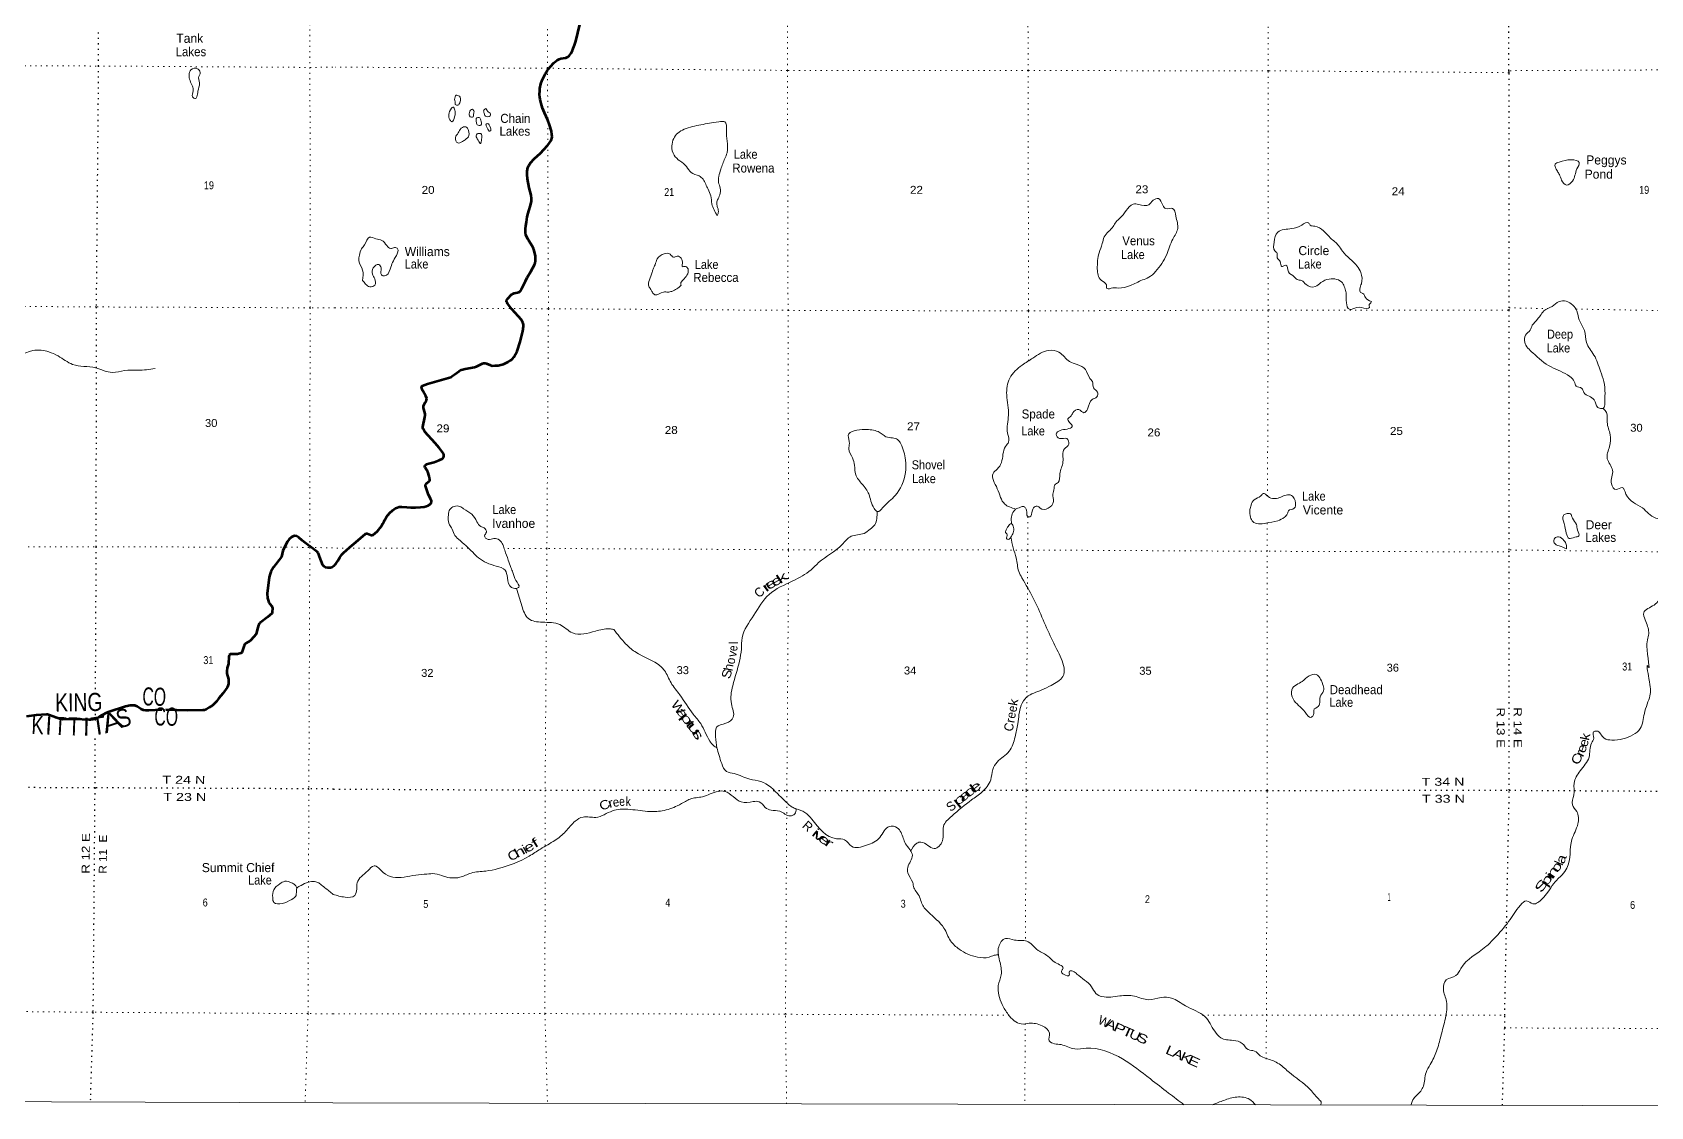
# Model space of a CAD drawing. Header units: feet. Extents: x -248627 to 3, y 0 to 184934.
# Drawn here: x -68794 to -33037, y 0 to 23740 of the extents above; entities that cross this region are included whole.
import ezdxf
from ezdxf.enums import TextEntityAlignment as Align

# ---------------------------------------------------------------- set-up
doc = ezdxf.new("R2010")
doc.units = ezdxf.units.FT
doc.header["$LTSCALE"] = 80
for name, pattern in [('DOT_DASHED', [7.7, 5, -1.2, 0.3, -1.2]), ('DOTTED', [1.5, 0.3, -1.2]), ('LONG_DASH_SHORT_DASH', [9.9, 6, -1.2, 1.5, -1.2])]:
    doc.linetypes.add(name, pattern=pattern)
for name, color, linetype, lineweight in [('11', 7, 'LONG_DASH_SHORT_DASH', 60), ('39', 7, 'Continuous', 13), ('4', 7, 'Continuous', 13), ('41', 7, 'Continuous', 13), ('44', 7, 'DOT_DASHED', 13), ('6', 7, 'DOTTED', 25), ('7', 7, 'DOTTED', 13)]:
    doc.layers.add(name, color=color, linetype=linetype, lineweight=lineweight)
doc.layers.add('12', color=7, linetype='Continuous')

msp = doc.modelspace()

# ---------------------------------------------------------------- linework, layer by layer
at = {"layer": '11'}
for points in [[(-56784.21, 23546.6), (-56695.93, 23912.87)], [(-58201.15, 17619.74), (-58292.48, 17745.44), (-58314.21, 17786.21), (-58314.89, 17812.03), (-58306.06, 17834.45), (-58291.12, 17857.56), (-58207.6, 17943.85), (-58194.26, 17953.03), (-58181.35, 17960.84), (-58164.38, 17968.32), (-58149.53, 17973.76), (-58074.31, 17992.11), (-58046.82, 18000.26), (-58030.09, 18008.76), (-58014.56, 18019.63), (-58006.83, 18027.96), (-58000.98, 18035.94), (-57989.35, 18056.84), (-57986.72, 18061.42), (-57978.23, 18077.73), (-57896.97, 18245.57), (-57858.26, 18323.71), (-57781.87, 18457.58), (-57694.59, 18619.31), (-57683.73, 18649.21), (-57674.22, 18690.66), (-57679.64, 18794.63), (-57702.73, 18917.63), (-57722.42, 18967.23), (-57744.15, 19008.68), (-57831.76, 19146.62), (-57849.41, 19173.81), (-57886.76, 19256.71), (-57899.64, 19317.09), (-57896.6, 19400.77), (-57889.81, 19465.33), (-57879.29, 19543.48), (-57858.91, 19661.04), (-57839.22, 19748.01), (-57826.32, 19795.58), (-57789.65, 19913.82), (-57765.53, 20010.99), (-57762.82, 20042.25), (-57762.82, 20069.43), (-57774.7, 20142.82), (-57819.18, 20303.87), (-57851.1, 20505.01), (-57861.96, 20599.47), (-57859.92, 20672.18), (-57844.3, 20755.08), (-57822.24, 20801.29), (-57787.6, 20856.33), (-57709.16, 20942.63), (-57566.21, 21070.39), (-57490.15, 21149.89), (-57410.36, 21240.27), (-57381.84, 21276.96), (-57338.03, 21340.15), (-57324.45, 21372.09), (-57316.98, 21395.2), (-57311.55, 21433.93), (-57314.27, 21484.21), (-57325.81, 21556.93), (-57369.27, 21698.27), (-57406.27, 21800.2), (-57477.24, 21958.53), (-57523.42, 22067.94), (-57554.66, 22165.79), (-57573.33, 22256.16), (-57582.17, 22311.21), (-57586.24, 22365.57), (-57584.2, 22445.08), (-57577.76, 22502.84), (-57556.71, 22604.77), (-57527.85, 22685.63), (-57502.04, 22744.07), (-57454.84, 22831.73), (-57418.85, 22890.17), (-57380.48, 22943.17), (-57345.84, 22986.66), (-57270.11, 23063.45), (-57195.41, 23127.33), (-57156.7, 23147.72), (-57116.29, 23160.63), (-57006.27, 23181.02), (-56959.42, 23198.01), (-56929.53, 23222.47), (-56889.13, 23278.87), (-56859.25, 23338.67), (-56840.91, 23382.84), (-56812.06, 23459.62), (-56784.21, 23546.6)], [(-60112.69, 15562.89), (-60087.57, 15611.14), (-60079.42, 15648.51), (-60097.08, 15703.56), (-60169.06, 15815.67), (-60184, 15847.61), (-60190.45, 15874.1), (-60194.18, 15904.68), (-60190.45, 15919.63), (-60183.32, 15932.54), (-60062.45, 15973.31), (-59601.03, 16105.13), (-59549.42, 16122.8), (-59507.32, 16148.62), (-59467.25, 16181.23), (-59366.75, 16256.65), (-59314.8, 16280.35), (-59227.21, 16303.54), (-59027.57, 16343.63), (-58978.33, 16359.26), (-58849.99, 16423.81), (-58825.55, 16429.93), (-58808.57, 16432.64), (-58785.82, 16429.93), (-58762.73, 16423.82), (-58669.7, 16384.41), (-58634.39, 16373.54), (-58578.71, 16374.9), (-58498.58, 16381.01), (-58439.84, 16393.92), (-58380.42, 16410.81), (-58277.54, 16457.11), (-58229.33, 16489.05), (-58186.55, 16526.42), (-58157.01, 16562.43), (-58116.26, 16626.98), (-58085.03, 16694.25), (-58015.76, 16898.11), (-57954.65, 17134.58), (-57941.07, 17247.37), (-57943.79, 17281.35), (-57953.29, 17326.19), (-57987.24, 17385.99), (-58201.15, 17619.74)], [(-62125.16, 11953.25), (-62102.63, 11979.25), (-62089.05, 11998.95), (-62045.26, 12060.78), (-62000.09, 12134.17), (-61956.98, 12199.4), (-61910.12, 12248.32), (-61861.58, 12292.5), (-61780.43, 12361.12), (-61691.47, 12433.83), (-61544.79, 12560.21), (-61431.4, 12661.45), (-61417.14, 12666.21), (-61399.48, 12665.53), (-61320.03, 12633.59), (-61302.38, 12630.2), (-61290.15, 12628.84), (-61267.06, 12638.35), (-61178.79, 12711.74), (-61139.75, 12753.86), (-61117.34, 12780.36), (-61078.63, 12831.32), (-61046.37, 12886.37), (-61020.57, 12935.97), (-61003.59, 12968.59), (-60966.92, 13031.1), (-60900.72, 13113.32), (-60831.45, 13181.95), (-60802.93, 13203.01), (-60767.62, 13226.12), (-60729.59, 13242.42), (-60687.49, 13253.3), (-60633.17, 13254.66), (-60520.8, 13247.15), (-60430.81, 13240.39), (-60326.24, 13240.39), (-60214.87, 13245.14), (-60136.78, 13254.66), (-60083.14, 13269.61), (-60047.49, 13283.88), (-60009.46, 13304.26), (-59990.45, 13322.61), (-59979.58, 13340.27), (-59975.51, 13357.26), (-59977.89, 13385.8), (-59992.83, 13427.93), (-60040.36, 13523.06), (-60072.28, 13606.63), (-60107.58, 13718.07), (-60110.98, 13735.06), (-60109.62, 13744.57), (-60088.57, 13769.71), (-60030.17, 13811.16), (-60011.16, 13831.55), (-60009.8, 13849.21), (-60015.91, 13886.59), (-60027.12, 13934.16), (-60054.28, 14029.97), (-60113.7, 14122.38), (-60121.84, 14140.73), (-60119.81, 14165.19), (-60102.83, 14181.5), (-60084.5, 14194.41), (-60035.6, 14214.79), (-59913.37, 14242.65), (-59801.67, 14286.13), (-59727.66, 14323.45), (-59712.71, 14342.53), (-59704.56, 14364.28), (-59702.19, 14383.29), (-59701.51, 14404.36), (-59709.66, 14436.29), (-59807.79, 14559.96), (-59892.67, 14661.88), (-60119.48, 14913.97), (-60161.58, 14975.13), (-60164.97, 15000.27), (-60166.33, 15019.29), (-60118.8, 15236.67), (-60114.05, 15278.17), (-60114.73, 15307.39), (-60140.53, 15410.62), (-60148, 15444.66), (-60150.37, 15479.31), (-60143.93, 15501.06), (-60131.02, 15534.36), (-60112.69, 15562.89)], [(-62670.03, 12388.39), (-62831.76, 12513.18), (-62904.07, 12576.04), (-62947.78, 12606.41), (-62993.99, 12613.98), (-63025.49, 12605.2), (-63065.55, 12582.11), (-63116.55, 12539.59), (-63154.95, 12488.92), (-63236.75, 12336.71), (-63256.39, 12280.47), (-63286.27, 12147.75), (-63466.65, 11920.1), (-63525.71, 11819.16), (-63542.71, 11776.64), (-63564.15, 11703.53), (-63602.89, 11341.05), (-63594.92, 11234.8), (-63585.21, 11189.85), (-63568.99, 11143.03), (-63554.25, 11117.57), (-63497.43, 11053.43), (-63491.72, 11037.99), (-63490.5, 11014.91), (-63491.72, 10926.83), (-63493.54, 10912.25), (-63501.38, 10896.2), (-63595.18, 10816.69), (-63750.63, 10701.16), (-63765.81, 10689.62), (-63780.63, 10669.76), (-63793.73, 10640.42), (-63824.65, 10535.21), (-63845.97, 10442.71), (-63964.02, 10309.66), (-63980.97, 10295.16), (-64072.67, 10243.43), (-64098.91, 10222), (-64108.5, 10208.22), (-64117.59, 10191.19), (-64167.8, 10035.33), (-64175.57, 10028.71), (-64188.01, 10022.32), (-64262.07, 10001.67), (-64293.37, 9998.56), (-64422.65, 9995.91), (-64433.57, 9990.44), (-64442.98, 9981.02), (-64448.14, 9969.18), (-64453.39, 9950.12), (-64461.44, 9786.89), (-64489.72, 9693.69), (-64497.72, 9626.02), (-64493.36, 9572.21), (-64459.58, 9444.08), (-64458.15, 9383.9), (-64461.79, 9341.38), (-64473.32, 9299.46), (-64492.1, 9260.99), (-64584.53, 9129.04), (-64674.57, 9027.31), (-64724.65, 8950.79), (-64760.72, 8913.44), (-64812.07, 8865.75), (-64886.13, 8817.15), (-64950.48, 8779.49), (-64990.54, 8764.91), (-65024.94, 8761.42), (-65366.04, 8757.56), (-65930.93, 8772.57), (-66219.74, 8753.94), (-66283.59, 8755.18), (-66341.87, 8764.9), (-66390.94, 8782.26), (-66480.28, 8841.44), (-66529.2, 8862.6), (-66579.84, 8866.95), (-66629.62, 8865.73), (-66735.26, 8844.98), (-67120.73, 8715.69), (-67168.97, 8695.05), (-67317.42, 8611.21), (-67366.06, 8586.57), (-67457.05, 8557.76), (-67506.83, 8548.04), (-67548.18, 8546.47), (-67846.69, 8560.22), (-68119.36, 8555.93), (-68171.58, 8562.2), (-68418.64, 8653.72), (-68456.28, 8662.22), (-68485.17, 8662.85), (-68711.39, 8647.48), (-68923.23, 8623.86)], [(-62125.16, 11953.25), (-62156.76, 11926.68), (-62177.4, 11913.32), (-62209.53, 11906.65), (-62267.25, 11907.24), (-62314.6, 11914.53), (-62348.6, 11933.97), (-62376.29, 11967.18), (-62446.64, 12155.57), (-62463.94, 12202.46), (-62478.51, 12236.48), (-62501.83, 12263.12), (-62653.83, 12375.89), (-62670.03, 12388.39)]]:
    msp.add_lwpolyline(points, dxfattribs=at)
at = {"layer": '39'}
for points in [[(-65255.45, 22552.86), (-65331.6, 22801.06), (-65291, 22913.92), (-65133.59, 22929.75), (-65089.42, 22822.78), (-65117.79, 22766.36), (-65101.96, 22623.14), (-65136.65, 22439.69), (-65144.87, 22373.15), (-65191.48, 22278.46), (-65251.93, 22312.86), (-65239.54, 22447.96), (-65255.45, 22552.86)], [(-59464.22, 22254.91), (-59429.15, 22349.28), (-59358.43, 22329.46), (-59343.74, 22204.46), (-59391.83, 22131.59), (-59448.41, 22149.46), (-59454.73, 22207.93), (-59464.22, 22254.91)], [(-59453.42, 21919.44), (-59457.91, 22018.28), (-59500.61, 22090.68), (-59532.77, 22064.3), (-59592.66, 21922.77), (-59567.91, 21803.87), (-59523.34, 21765.77), (-59465.31, 21870.97), (-59453.42, 21919.44)], [(-59045.9, 21935.64), (-59038.14, 22004.27), (-59072.61, 22040.41), (-59136.86, 21971.49), (-59118.27, 21876.77), (-59065.76, 21866.95), (-59045.9, 21935.64)], [(-58984.62, 21772.54), (-58974.9, 21853.29), (-58922.45, 21857.59), (-58883.85, 21799.28), (-58883.35, 21690.34), (-58964.11, 21700.02), (-58984.62, 21772.54)], [(-58808.17, 21953.9), (-58818.28, 22021.53), (-58776.05, 22054.02), (-58737.46, 21999.75), (-58670.6, 21939.56), (-58678.49, 21899.18), (-58783.38, 21890.57), (-58808.17, 21953.9)], [(-59214.87, 21377.97), (-59158.63, 21434.75), (-59155.21, 21569.93), (-59214.1, 21652.35), (-59316.86, 21619.55), (-59385, 21516.31), (-59445.07, 21415.13), (-59396.1, 21296.36), (-59291.32, 21329.17), (-59214.87, 21377.97)], [(-58882.52, 21506.76), (-58965.19, 21494.24), (-58987.19, 21451.76), (-58946.41, 21359.17), (-58891.58, 21280.77), (-58871.69, 21345.42), (-58865.92, 21407.99), (-58862.14, 21462.48), (-58882.52, 21506.76)], [(-58697.1, 21556.12), (-58758.11, 21658.7), (-58766.43, 21713.13), (-58742.27, 21725.35), (-58671.19, 21626.86), (-58670.9, 21562.31), (-58697.1, 21556.12)], [(-53662.24, 19689.39), (-53778.44, 19951.06), (-53805.47, 20126.44), (-53862.65, 20275.44), (-53915.61, 20384.11), (-53972.61, 20494.78), (-54063.74, 20566.94), (-54235.6, 20642.73), (-54341.12, 20773.32), (-54614.68, 21026.13), (-54664.03, 21229.63), (-54622.42, 21395.27), (-54532.15, 21512.74), (-54391.29, 21598.19), (-54022.49, 21698.92), (-53627.31, 21765.49), (-53490.07, 21760.13), (-53459, 21584.77), (-53443.76, 21338.73), (-53444.58, 21076.46), (-53492.45, 20953.15), (-53582.16, 20714.64), (-53625.82, 20555.05), (-53631.29, 20425.9), (-53596.41, 20298.98), (-53605.82, 20149.65), (-53653.73, 20036.43), (-53671.5, 19951.61), (-53652.98, 19873.02), (-53638.3, 19750.04), (-53662.39, 19689.73)], [(-35096.82, 20671.45), (-35123.27, 20719.74), (-35147.96, 20824.52), (-35057.38, 20873.4), (-34791.27, 20925.18), (-34613.41, 20861.53), (-34665.24, 20722.07), (-34762.89, 20453.25), (-34893.65, 20365.84), (-35003.1, 20474.22), (-35054.12, 20599.04), (-35096.82, 20671.45)], [(-45061.1, 18088.94), (-45063.45, 18163.57), (-45180.95, 18265.86), (-45262.79, 18511.57), (-45255.57, 18699.22), (-45224.05, 18866.83), (-45152.34, 19070.95), (-45110.64, 19220.45), (-44911.92, 19449.43), (-44849.83, 19550.62), (-44769.48, 19629.7), (-44624.98, 19801.92), (-44474.3, 19943.9), (-44345.13, 19938.51), (-44123.13, 19929.55), (-44028.75, 20028.88), (-43911.88, 20065.79), (-43816.39, 19921.02), (-43747.43, 19844.71), (-43600.15, 19849.5), (-43528.75, 19678.38), (-43487.15, 19404.22), (-43595.06, 19173.69), (-43730.71, 18832.06), (-43975.16, 18453.56), (-44125.92, 18327.71), (-44264.88, 18268.5), (-44532.68, 18144.08), (-44798.79, 18090.27), (-44958.17, 18085.42), (-45026.71, 18070.95), (-45061.1, 18088.94)], [(-39208.1, 17791.88), (-39339.66, 17879.97), (-39394.54, 17968.46), (-39449.14, 17994.41), (-39463.6, 18066.96), (-39427.82, 18186.17), (-39441.06, 18436.26), (-39520.38, 18573.04), (-39846.77, 18906.28), (-39934.1, 19030.91), (-40108.37, 19193.43), (-40458.65, 19455.93), (-40559.66, 19481.65), (-40596.2, 19529.88), (-40745.29, 19480.7), (-40966.9, 19402.92), (-41277.27, 19322.66), (-41356.98, 19102.35), (-41339.98, 18912.8), (-41289.27, 18856.57), (-41288.82, 18757.72), (-41221.86, 18675.35), (-41187.06, 18566.59), (-41100.43, 18595.27), (-41039.22, 18448.31), (-40911.61, 18340.02), (-40848.77, 18277.8), (-40749.8, 18256.11), (-40650.52, 18165.83), (-40450.55, 18120.45), (-40321.82, 18209.87), (-40140.58, 18289.47), (-39845.58, 18202.2), (-39796.65, 18093.51), (-39765.89, 17984.73), (-39760.85, 17764.86), (-39691.59, 17619.96), (-39534.39, 17661.1), (-39308.3, 17640.06), (-39247.85, 17658.53), (-39258.23, 17723.03), (-39216.04, 17763.59), (-39208.1, 17791.88)], [(-61498.82, 18259.28), (-61497.95, 18485.5), (-61577.58, 18690.87), (-61566.07, 18820.05), (-61520.28, 18957.46), (-61454.09, 19044.55), (-61343.88, 19212.55), (-61206.5, 19176.94), (-61075.19, 19143.31), (-60961.67, 19026.88), (-60876.63, 18962.75), (-60794, 18985.36), (-60723.25, 18957.48), (-60750.82, 18808.05), (-60834.87, 18656.32), (-60886.66, 18508.78), (-61013.09, 18356.84), (-61079.79, 18380.71), (-61086.55, 18536.01), (-61141.37, 18610.38), (-61260.08, 18535.13), (-61277.62, 18399.87), (-61228.7, 18291.18), (-61224.05, 18156.04), (-61338.89, 18119.14), (-61431.99, 18179.19), (-61496.92, 18259.56)], [(-54456.29, 18150.1), (-54665.53, 18015.89), (-54750.21, 18001.34), (-54849.08, 18000.84), (-55036.48, 17943.4), (-55095.24, 17997.57), (-55129.83, 18059.93), (-55174.52, 18126.28), (-55161.05, 18269.58), (-55099.26, 18437.34), (-55079.41, 18508.05), (-55033.44, 18605.12), (-54987.61, 18732.45), (-54830.75, 18848.24), (-54703.58, 18838.8), (-54626.61, 18772.62), (-54545.99, 18793.2), (-54456.99, 18747.25), (-54432.25, 18630.37), (-54433.96, 18563.79), (-54361.33, 18566.17), (-54306.6, 18511.98), (-54330.19, 18374.68), (-54416.49, 18271.35), (-54468.56, 18186.35), (-54456.29, 18150.1)], [(-35535.28, 17405.05), (-35479.76, 17473.93), (-35393.49, 17583.31), (-35216.39, 17685.08), (-35059.48, 17790.78), (-34904.15, 17799.64), (-34758.47, 17713.63), (-34667.08, 17582.96), (-34615.73, 17385.52), (-34499.63, 17148.06), (-34456.07, 16886.01), (-34289.34, 16608.46), (-34146.48, 16254.12), (-34070.78, 16026.54), (-34045.36, 15760.37), (-34052.42, 15538.42), (-34078.19, 15437.42), (-34124.56, 15429.11), (-34207.39, 15450.88), (-34284.83, 15617.93), (-34511.57, 15782.21), (-34560.41, 15872.74), (-34679.7, 15924.59), (-34724.53, 16021.2), (-34823.93, 16137.7), (-35238.53, 16345.4), (-35639.47, 16656.06), (-35820.15, 16895.22), (-35802.68, 17046.61), (-35698.28, 17162.13), (-35652.35, 17267.27), (-35537.94, 17401), (-35534.9, 17405.66)], [(-79850.78, 8235.7), (-79843.81, 8248.34), (-79865.91, 8292.75), (-80013.07, 8355.55), (-79951.96, 8625.68), (-79899.07, 8825.23), (-79803.98, 8946.05), (-79349.18, 9330.36), (-79114.48, 9628.38), (-79140.3, 9820.02), (-79218.55, 10027.89), (-79024.24, 10311.87), (-78592.04, 10506.66), (-78319.3, 10667.46), (-78189.3, 11072.57), (-78051.78, 11221.54), (-77984.63, 11483.59), (-77826.81, 11691.01), (-77572.36, 11791.35), (-77128.03, 11996.19), (-76683.24, 12412.79), (-76477.25, 12501.12), (-76121.91, 12607.32), (-75756.43, 12731.64), (-75049.79, 12940.01), (-74482.13, 13261.58), (-74223.64, 13367.97), (-74191.4, 13347.74), (-73650.32, 13501.97), (-73413.94, 13644.7), (-73173.3, 13896.32), (-72726.95, 14099.14), (-72601.3, 14357.04), (-72334.3, 14667.1), (-72128.14, 14834.09), (-71802.71, 15105.71), (-71523.39, 15512.55), (-71242.13, 15887.11), (-71100.77, 15943.31), (-70862.91, 15835.96), (-70469.28, 15917.88), (-70244.9, 16111.05), (-70080.91, 16374.92), (-69894.91, 16545.98), (-69666.82, 16587.89), (-69398.6, 16522.83), (-68780.79, 16709.18), (-68427.75, 16680.26), (-68226.18, 16589.12), (-67903.74, 16402.95), (-67397.47, 16325.33), (-67024.41, 16223.77), (-66755.96, 16265.6), (-66459.35, 16273.09), (-66082.56, 16308.81)], [(-47068.76, 13206.68), (-47309.38, 13316.41), (-47472.35, 13654.51), (-47566.71, 13992.96), (-47476.34, 14088.23), (-47382.16, 14231.95), (-47288.96, 14591.52), (-47222.8, 14684.66), (-47247.91, 14882.24), (-47225.51, 15279.78), (-47265.89, 15727.44), (-47198.97, 16096.97), (-46925.87, 16386.85), (-46688.47, 16541.38), (-46336.13, 16712.63), (-46109.94, 16669.4), (-45874.95, 16466.83), (-45707.16, 16399.1), (-45527.09, 16291.07), (-45425.3, 16093.88), (-45372.51, 16021.52), (-45345.64, 15882.46), (-45260.47, 15790.09), (-45272.09, 15683.11), (-45378.78, 15628.1), (-45480.72, 15415.75), (-45561.07, 15334.65), (-45668.33, 15404.71), (-45805.21, 15331.39), (-45843.23, 15262.6), (-45911.55, 15199.71), (-45876.89, 15121.21), (-45817.96, 15030.73), (-45930.7, 14973.67), (-46085.94, 14944.63), (-46172.32, 14859.46), (-46101.27, 14767.02), (-45935.79, 14761.81), (-45892.85, 14638.97), (-45989.23, 14533.57), (-46022.22, 14246.93), (-46091.65, 13984.32), (-46131.14, 13794.48), (-46201.51, 13739.65), (-46219.32, 13660.88), (-46244.97, 13533.65), (-46232.14, 13376.36), (-46346.46, 13222.46), (-46526.05, 13223.56), (-46588.82, 13271.66), (-46635.19, 13263.35), (-46697.36, 13178.31), (-46757.23, 13032.75), (-46807.75, 13050.65), (-46822.34, 13151.45), (-46844.83, 13215.89), (-46883.38, 13262.09), (-46964.02, 13247.56), (-47068.76, 13206.68)], [(-34086.78, 15431.12), (-34013.16, 15336.88), (-33998.06, 15123.11), (-33930.22, 14849.08), (-33947.2, 14588.75), (-33994.39, 14318.18), (-33878.22, 14064.58), (-33903.06, 13759.82), (-33801.62, 13637.27), (-33666.64, 13684.36), (-33583.24, 13537.51), (-33218.63, 13230.7), (-32925.03, 13006.25), (-32688.56, 12920.7), (-32702.01, 12773.36), (-32774.24, 12684.23), (-32646.58, 12565.85), (-32597.3, 12378.48), (-32493.52, 12187.35), (-32460.26, 11973.68), (-32536.25, 11821.99), (-32515.5, 11697.01), (-32600.23, 11692.55), (-32668.22, 11557.03), (-32780.12, 11316.39), (-32960.67, 11085.49), (-33189.92, 10914.86), (-33158.94, 10757.66), (-33078.98, 10481.68), (-33119.96, 10174.83), (-33097.75, 9729.09), (-33099.79, 9733.12), (-33074.33, 9460.9), (-33054.42, 9075.67), (-33175.74, 8689.73), (-33265.03, 8356.4), (-33427.82, 8214.36), (-33895.44, 8101.02), (-34065.12, 8142.52), (-34235.34, 8301.03), (-34297.82, 8284.58), (-34293.13, 8141.36), (-34341.06, 8032.18), (-34398.16, 7721.21), (-34596.55, 7419.61), (-34726.47, 7148.61), (-34735.36, 6886.3), (-34764.64, 6668.27), (-34671.17, 6525.51), (-34643.67, 6247.25), (-34775.28, 5905.64), (-34887.42, 5273.62), (-34993.69, 5125.81), (-35174.41, 4933.23), (-35306.71, 4740.91), (-35433.15, 4590.98), (-35638.48, 4483.01), (-35777.99, 4544.84), (-35914.77, 4451.34), (-36175.44, 4088.9), (-36492.55, 3716.09), (-36677.37, 3535.6), (-37232.07, 3050.61), (-37338.31, 2896.75), (-37555.79, 2798.81), (-37615.4, 2596.76), (-37547.58, 2324.76), (-37570.12, 1957.48), (-37673.23, 1559.52), (-37766.55, 1226.17), (-37906.46, 932.94), (-38000.46, 750.89), (-38057.63, 454.04), (-38204.01, 251.56), (-38272.45, 182.33), (-38332.28, 30.73)], [(-49789.25, 14780.57), (-49933.26, 14804.03), (-50018.28, 14864.12), (-50107.3, 14916.12), (-50398.08, 14963.06), (-50764.71, 14830.06), (-50741.72, 14654.66), (-50753.3, 14539.61), (-50671.65, 14334.25), (-50626.53, 14173.09), (-50601.37, 13965.42), (-50457.15, 13756.34), (-50314.91, 13539.19), (-50194.4, 13219.03), (-50119.42, 13148.8), (-50006.82, 13236.12), (-49727.58, 13505.86), (-49503.89, 14011.35), (-49501.12, 14289.77), (-49605.66, 14648.33), (-49676.72, 14742.79), (-49789.89, 14780.55)], [(-58102.19, 11447.88), (-58209.25, 11471.55), (-58299, 11684.94), (-58348.21, 11856.17), (-58542.32, 11943.94), (-58936.64, 12129.56), (-59064.31, 12249.95), (-59376.38, 12540.89), (-59475.74, 12649.33), (-59532.9, 12794.29), (-59585.73, 12874.72), (-59600.79, 13078.4), (-59569.04, 13197.59), (-59351.43, 13265.27), (-59264.42, 13211.24), (-59086.3, 13091.1), (-58970.54, 12926.26), (-58887.32, 12819.76), (-58810.5, 12787.88), (-58761.64, 12693.31), (-58801.64, 12614.42), (-58724.59, 12534.12), (-58595.56, 12556.97), (-58472.3, 12519.26), (-58356.27, 12295.92), (-58278.6, 12078.43), (-58221.36, 11915.32), (-58176.45, 11802.57), (-58111.09, 11629.4), (-58045.84, 11480.45), (-58102.19, 11447.88)], [(-40884.51, 13278.47), (-40939.91, 13481.95), (-41004.65, 13517.93), (-41238.45, 13460.26), (-41486.74, 13481.19), (-41600.05, 13551.22), (-41648.25, 13500.54), (-41799.18, 13411.01), (-41865.22, 13291.64), (-41893.02, 13192.65), (-41878.12, 13023.26), (-41827.25, 12928.7), (-41703.93, 12878.89), (-41538.55, 12895.87), (-41274.44, 12945.64), (-41127.51, 13025.06), (-41061.28, 13104.08), (-41041.39, 13168.74), (-40910.49, 13223.87), (-40884.51, 13278.47)], [(-50129.3, 13147.61), (-50182.68, 12859.99), (-50281.11, 12762.65), (-50413.86, 12669.18), (-50704.12, 12603.15), (-50901.04, 12422.59), (-51421.83, 12022.52), (-51588.59, 11864.31), (-51993.04, 11616.13), (-52514.3, 11320.95), (-52853.22, 10861.28), (-53109.22, 10361.68), (-53128.25, 10109.4), (-53169.43, 9846.93), (-53318.28, 9301.47), (-53348.74, 8901.87), (-53309.05, 8605.51), (-53467.86, 8473.57), (-53675.28, 8383.75), (-53696.53, 8175.85), (-53669.19, 7931.88)], [(-47170.86, 12586.82), (-47231.17, 12536.07), (-47267.56, 12552.03), (-47255.87, 12642.87), (-47290.39, 12691.11), (-47266.5, 12761.84), (-47236.51, 12822.52), (-47162.12, 12881.4), (-47113.32, 12800.95), (-47120.85, 12681.89), (-47170.86, 12586.82)], [(-47156.05, 12879.42), (-47162.81, 13034.72), (-47108.89, 13156.04), (-47068.76, 13206.68)], [(-34906.95, 13101.07), (-34963.29, 13066.49), (-34946.32, 12885.01), (-34900.95, 12669.38), (-34839.9, 12556.71), (-34710.88, 12583.6), (-34622.23, 12612.29), (-34653.08, 12741.25), (-34677.87, 12866.2), (-34765.26, 13004.96), (-34810.1, 13101.57), (-34906.95, 13101.07)], [(-49389.38, 5634.8), (-49252.68, 5821.94), (-49159.97, 5846.62), (-48866.73, 5702.85), (-48685.91, 5873.24), (-48663.15, 6192.1), (-48480.57, 6421), (-48040.3, 6778.3), (-47811.07, 6954.98), (-47618.58, 7222.26), (-47573.2, 7448.44), (-47477.1, 7614.36), (-47209.83, 7853.77), (-47080.12, 8171.16), (-47018.88, 8459.96), (-46944.07, 8869.88), (-46825.82, 9046), (-46485.56, 9209.12), (-46286.25, 9308.99), (-46137.32, 9394.47), (-46022.82, 9508.03), (-46062.96, 9903.24), (-46248.33, 10285.61), (-46678.42, 11237.65), (-46928.66, 11686.26), (-46997.9, 11827.13), (-47053.74, 12125.42), (-47123.36, 12346.98), (-47170.86, 12586.82)], [(-34895.36, 12328.47), (-35061.11, 12392.18), (-35166.34, 12460.24), (-35156.71, 12561.16), (-35070.09, 12591.86), (-34952.7, 12513.78), (-34901.82, 12419.22), (-34895.36, 12328.47)], [(-58098.53, 11449.99), (-57979.38, 11065.2), (-57832.82, 10785.52), (-57523.73, 10704.38), (-57142.13, 10653.87), (-56856.78, 10469.72), (-56350.49, 10508.61), (-56048.05, 10558.56), (-55947.1, 10544.95)], [(-55947.1, 10544.95), (-55685.36, 10229.55), (-55482.79, 10057.08), (-54827.11, 9636.76), (-54682.62, 9367.16), (-54485.66, 9097.83), (-54193.15, 8671.63), (-54026.75, 8464.68), (-53825.23, 8078.36), (-53744.07, 7981.94), (-53668.41, 7929.34)], [(-40492.11, 8644.46), (-40542.36, 8601.84), (-40670, 8714.16), (-40935.67, 9009.37), (-40966.86, 9210.95), (-40862.45, 9324.46), (-40735.66, 9397.73), (-40582.86, 9517.54), (-40425.61, 9548.6), (-40328.29, 9446.2), (-40273.18, 9309.3), (-40262.53, 9186.29), (-40340.65, 9058.8), (-40352.02, 8897.35), (-40432.32, 8808.17), (-40468.55, 8787.81), (-40476.32, 8721.2), (-40492.11, 8644.46)], [(-53669.19, 7931.88), (-53562.67, 7583.41), (-53454.92, 7406.43), (-53287.23, 7358.86), (-52941.63, 7237.56), (-52701.29, 7188.35), (-52284.18, 6871.72), (-52107.86, 6703.15), (-52004.57, 6618.94), (-51915.59, 6577.03)], [(-62146.17, 4690.6), (-61880.74, 4627.98), (-61671.06, 4667.37), (-61627.3, 4804.78), (-61615.84, 4948.07), (-61380.97, 5213.55), (-61244.25, 5321.17), (-61041.8, 5174.93), (-60829.46, 5071.1), (-60321.18, 5116.05), (-60079.15, 5139.47), (-59901.61, 5146.43), (-59697.55, 5088.96), (-59348.38, 5068.54), (-59100.61, 5160.59), (-58773.93, 5206.63), (-58501.77, 5260.47), (-57816.97, 5536.3), (-57567.48, 5692.91), (-57249.54, 5884.16), (-57012.32, 6079.04), (-56797.47, 6310.12), (-56626.37, 6399.75), (-56343.84, 6393.12), (-55975.24, 6536.21), (-55636.41, 6572.23), (-55202.36, 6524), (-54875.54, 6537.77), (-54543.1, 6648.4), (-54363.96, 6746.15), (-54261.29, 6797.11), (-53987.1, 6848.93), (-53642.6, 6967.7), (-53493.27, 6966.44), (-53131.02, 6732.24), (-52866.73, 6741.66), (-52731.52, 6738.31), (-52599.8, 6613.9), (-52470.37, 6550), (-52280.6, 6530.79), (-52044.04, 6425.07), (-51949.41, 6469.94), (-51916.99, 6577.69)], [(-51916.97, 6577.68), (-51723.56, 6503.36), (-51571.53, 6350.81), (-51024.76, 5919.85), (-50849.1, 5896.53), (-50693.08, 5754.09), (-50364.28, 5775.94), (-50068.46, 5950.94), (-49859.72, 6194.09), (-49682.01, 6162.71), (-49551.82, 5933.39), (-49498.8, 5810.6), (-49350.34, 5555.14), (-49449.99, 5284.3), (-49449.47, 5169.31), (-49341.53, 4951.98), (-49314.78, 4837.12), (-49188.75, 4634.01), (-49147.79, 4501.07), (-49003.62, 4302.08), (-48650.89, 3944.77), (-48506.35, 3665.08), (-48315.83, 3480.45), (-47909.45, 3302.97), (-47655.21, 3304.26), (-47542.4, 3345.18), (-47435.62, 3358.56)], [(-62950.69, 4831.45), (-62978.97, 4889.95), (-63043.43, 4936.46), (-63218.88, 4979.15), (-63325.94, 4924.91), (-63461.4, 4794.09), (-63483.97, 4620.69), (-63455.96, 4507.7), (-63272.39, 4491.21), (-63064.38, 4579.54), (-62967.34, 4668.09), (-62961.14, 4734.63), (-62950.69, 4831.45)], [(-62465.26, 4946.09), (-62556.31, 4975.31), (-62695.76, 4960.06), (-62854.82, 4890.3), (-62950.69, 4831.45)], [(-62465.26, 4946.09), (-62428.08, 4915.1), (-62234.71, 4763.47), (-62146.17, 4690.6)], [(-43348.51, 42.97), (-43688.63, 300.33), (-44091.6, 613), (-44705, 1053.71), (-45511.19, 1291.7), (-45763.35, 1276.3), (-46064.43, 1369.58), (-46207.78, 1389.03), (-46325.12, 1457.02), (-46321.85, 1624.49), (-46482, 1787.08), (-46770.8, 1842.1), (-46948.3, 1827.08), (-47229.72, 2035.46), (-47363.9, 2256.69), (-47450.56, 2675.87), (-47387.08, 2914.25), (-47422.8, 3224.75), (-47442.35, 3531.29), (-47291.86, 3715.64), (-47091.94, 3682.36), (-46821.44, 3657.51), (-46570.3, 3453.01), (-46357.86, 3327), (-46193.79, 3188.63), (-46021.62, 3044.25), (-46055.7, 2995.66), (-45998.85, 2919.29), (-45881.76, 2907.78), (-45878.12, 2992.53), (-45805.48, 2994.92), (-45712.36, 2928.81), (-45390.25, 2648.01), (-45292.73, 2501.24), (-45163.28, 2433.31), (-44767.84, 2445.4), (-44444.98, 2440.99), (-44127.82, 2361.91), (-43855.64, 2411.71), (-43623.54, 2398.77), (-43314.03, 2226.85), (-42885.17, 1988.95), (-42669.8, 1665.25), (-42533.95, 1520.68), (-42261.29, 1463.57), (-42061.23, 1398.01), (-41927.42, 1259.49), (-41790.06, 1227.91), (-41666.51, 1125.65), (-41533.06, 1065.8), (-41280.38, 964.2), (-41043.42, 773.75), (-40559.36, 376.76), (-40350.47, 145.82), (-40317.79, 103.94), (-40328.73, 34.14)], [(-41767.89, 37.04), (-41896.18, 160.16), (-42182.94, 211.15), (-42467.12, 139.1), (-42717.33, 40.79)]]:
    msp.add_spline(points, degree=3, dxfattribs=at)
at = {"layer": '4'}
msp.add_lwpolyline([(-246606.45, 184933.97), (-215781.67, 184615.95), (-184956.48, 184340.33), (-154130.93, 184107.12), (-123305.1, 183916.31), (-92479.02, 183767.9), (-61652.78, 183661.9), (-30826.42, 183598.29), (0, 183577.08), (0, -0.01), (-31078.93, 21.37), (-62157.81, 85.49), (-93236.57, 192.37), (-124315.16, 342), (-155393.5, 534.37), (-186471.55, 769.49), (-217549.26, 1047.36), (-248626.55, 1367.98)], close=True, dxfattribs=at)
msp.add_lwpolyline([(-246606.45, 184933.97), (-215781.67, 184615.95), (-184956.48, 184340.33), (-154130.93, 184107.12), (-123305.1, 183916.31), (-92479.02, 183767.9), (-61652.78, 183661.9), (-30826.42, 183598.29), (0, 183577.08), (0, -0.01), (-31078.93, 21.37), (-62157.81, 85.49), (-93236.57, 192.37), (-124315.16, 342), (-155393.5, 534.37), (-186471.55, 769.49), (-217549.26, 1047.36), (-248626.55, 1367.98)], close=True, dxfattribs=at)
at = {"layer": '44'}
for points in [[(-56784.21, 23546.6), (-56695.93, 23912.87)], [(-58201.15, 17619.74), (-58292.48, 17745.44), (-58314.21, 17786.21), (-58314.89, 17812.03), (-58306.06, 17834.45), (-58291.12, 17857.56), (-58207.6, 17943.85), (-58194.26, 17953.03), (-58181.35, 17960.84), (-58164.38, 17968.32), (-58149.53, 17973.76), (-58074.31, 17992.11), (-58046.82, 18000.26), (-58030.09, 18008.76), (-58014.56, 18019.63), (-58006.83, 18027.96), (-58000.98, 18035.94), (-57989.35, 18056.84), (-57986.72, 18061.42), (-57978.23, 18077.73), (-57896.97, 18245.57), (-57858.26, 18323.71), (-57781.87, 18457.58), (-57694.59, 18619.31), (-57683.73, 18649.21), (-57674.22, 18690.66), (-57679.64, 18794.63), (-57702.73, 18917.63), (-57722.42, 18967.23), (-57744.15, 19008.68), (-57831.76, 19146.62), (-57849.41, 19173.81), (-57886.76, 19256.71), (-57899.64, 19317.09), (-57896.6, 19400.77), (-57889.81, 19465.33), (-57879.29, 19543.48), (-57858.91, 19661.04), (-57839.22, 19748.01), (-57826.32, 19795.58), (-57789.65, 19913.82), (-57765.53, 20010.99), (-57762.82, 20042.25), (-57762.82, 20069.43), (-57774.7, 20142.82), (-57819.18, 20303.87), (-57851.1, 20505.01), (-57861.96, 20599.47), (-57859.92, 20672.18), (-57844.3, 20755.08), (-57822.24, 20801.29), (-57787.6, 20856.33), (-57709.16, 20942.63), (-57566.21, 21070.39), (-57490.15, 21149.89), (-57410.36, 21240.27), (-57381.84, 21276.96), (-57338.03, 21340.15), (-57324.45, 21372.09), (-57316.98, 21395.2), (-57311.55, 21433.93), (-57314.27, 21484.21), (-57325.81, 21556.93), (-57369.27, 21698.27), (-57406.27, 21800.2), (-57477.24, 21958.53), (-57523.42, 22067.94), (-57554.66, 22165.79), (-57573.33, 22256.16), (-57582.17, 22311.21), (-57586.24, 22365.57), (-57584.2, 22445.08), (-57577.76, 22502.84), (-57556.71, 22604.77), (-57527.85, 22685.63), (-57502.04, 22744.07), (-57454.84, 22831.73), (-57418.85, 22890.17), (-57380.48, 22943.17), (-57345.84, 22986.66), (-57270.11, 23063.45), (-57195.41, 23127.33), (-57156.7, 23147.72), (-57116.29, 23160.63), (-57006.27, 23181.02), (-56959.42, 23198.01), (-56929.53, 23222.47), (-56889.13, 23278.87), (-56859.25, 23338.67), (-56840.91, 23382.84), (-56812.06, 23459.62), (-56784.21, 23546.6)], [(-60112.69, 15562.89), (-60087.57, 15611.14), (-60079.42, 15648.51), (-60097.08, 15703.56), (-60169.06, 15815.67), (-60184, 15847.61), (-60190.45, 15874.1), (-60194.18, 15904.68), (-60190.45, 15919.63), (-60183.32, 15932.54), (-60062.45, 15973.31), (-59601.03, 16105.13), (-59549.42, 16122.8), (-59507.32, 16148.62), (-59467.25, 16181.23), (-59366.75, 16256.65), (-59314.8, 16280.35), (-59227.21, 16303.54), (-59027.57, 16343.63), (-58978.33, 16359.26), (-58849.99, 16423.81), (-58825.55, 16429.93), (-58808.57, 16432.64), (-58785.82, 16429.93), (-58762.73, 16423.82), (-58669.7, 16384.41), (-58634.39, 16373.54), (-58578.71, 16374.9), (-58498.58, 16381.01), (-58439.84, 16393.92), (-58380.42, 16410.81), (-58277.54, 16457.11), (-58229.33, 16489.05), (-58186.55, 16526.42), (-58157.01, 16562.43), (-58116.26, 16626.98), (-58085.03, 16694.25), (-58015.76, 16898.11), (-57954.65, 17134.58), (-57941.07, 17247.37), (-57943.79, 17281.35), (-57953.29, 17326.19), (-57987.24, 17385.99), (-58201.15, 17619.74)], [(-62125.16, 11953.25), (-62102.63, 11979.25), (-62089.05, 11998.95), (-62045.26, 12060.78), (-62000.09, 12134.17), (-61956.98, 12199.4), (-61910.12, 12248.32), (-61861.58, 12292.5), (-61780.43, 12361.12), (-61691.47, 12433.83), (-61544.79, 12560.21), (-61431.4, 12661.45), (-61417.14, 12666.21), (-61399.48, 12665.53), (-61320.03, 12633.59), (-61302.38, 12630.2), (-61290.15, 12628.84), (-61267.06, 12638.35), (-61178.79, 12711.74), (-61139.75, 12753.86), (-61117.34, 12780.36), (-61078.63, 12831.32), (-61046.37, 12886.37), (-61020.57, 12935.97), (-61003.59, 12968.59), (-60966.92, 13031.1), (-60900.72, 13113.32), (-60831.45, 13181.95), (-60802.93, 13203.01), (-60767.62, 13226.12), (-60729.59, 13242.42), (-60687.49, 13253.3), (-60633.17, 13254.66), (-60520.8, 13247.15), (-60430.81, 13240.39), (-60326.24, 13240.39), (-60214.87, 13245.14), (-60136.78, 13254.66), (-60083.14, 13269.61), (-60047.49, 13283.88), (-60009.46, 13304.26), (-59990.45, 13322.61), (-59979.58, 13340.27), (-59975.51, 13357.26), (-59977.89, 13385.8), (-59992.83, 13427.93), (-60040.36, 13523.06), (-60072.28, 13606.63), (-60107.58, 13718.07), (-60110.98, 13735.06), (-60109.62, 13744.57), (-60088.57, 13769.71), (-60030.17, 13811.16), (-60011.16, 13831.55), (-60009.8, 13849.21), (-60015.91, 13886.59), (-60027.12, 13934.16), (-60054.28, 14029.97), (-60113.7, 14122.38), (-60121.84, 14140.73), (-60119.81, 14165.19), (-60102.83, 14181.5), (-60084.5, 14194.41), (-60035.6, 14214.79), (-59913.37, 14242.65), (-59801.67, 14286.13), (-59727.66, 14323.45), (-59712.71, 14342.53), (-59704.56, 14364.28), (-59702.19, 14383.29), (-59701.51, 14404.36), (-59709.66, 14436.29), (-59807.79, 14559.96), (-59892.67, 14661.88), (-60119.48, 14913.97), (-60161.58, 14975.13), (-60164.97, 15000.27), (-60166.33, 15019.29), (-60118.8, 15236.67), (-60114.05, 15278.17), (-60114.73, 15307.39), (-60140.53, 15410.62), (-60148, 15444.66), (-60150.37, 15479.31), (-60143.93, 15501.06), (-60131.02, 15534.36), (-60112.69, 15562.89)], [(-62670.03, 12388.39), (-62831.76, 12513.18), (-62904.07, 12576.04), (-62947.78, 12606.41), (-62993.99, 12613.98), (-63025.49, 12605.2), (-63065.55, 12582.11), (-63116.55, 12539.59), (-63154.95, 12488.92), (-63236.75, 12336.71), (-63256.39, 12280.47), (-63286.27, 12147.75), (-63466.65, 11920.1), (-63525.71, 11819.16), (-63542.71, 11776.64), (-63564.15, 11703.53), (-63602.89, 11341.05), (-63594.92, 11234.8), (-63585.21, 11189.85), (-63568.99, 11143.03), (-63554.25, 11117.57), (-63497.43, 11053.43), (-63491.72, 11037.99), (-63490.5, 11014.91), (-63491.72, 10926.83), (-63493.54, 10912.25), (-63501.38, 10896.2), (-63595.18, 10816.69), (-63750.63, 10701.16), (-63765.81, 10689.62), (-63780.63, 10669.76), (-63793.73, 10640.42), (-63824.65, 10535.21), (-63845.97, 10442.71), (-63964.02, 10309.66), (-63980.97, 10295.16), (-64072.67, 10243.43), (-64098.91, 10222), (-64108.5, 10208.22), (-64117.59, 10191.19), (-64167.8, 10035.33), (-64175.57, 10028.71), (-64188.01, 10022.32), (-64262.07, 10001.67), (-64293.37, 9998.56), (-64422.65, 9995.91), (-64433.57, 9990.44), (-64442.98, 9981.02), (-64448.14, 9969.18), (-64453.39, 9950.12), (-64461.44, 9786.89), (-64489.72, 9693.69), (-64497.72, 9626.02), (-64493.36, 9572.21), (-64459.58, 9444.08), (-64458.15, 9383.9), (-64461.79, 9341.38), (-64473.32, 9299.46), (-64492.1, 9260.99), (-64584.53, 9129.04), (-64674.57, 9027.31), (-64724.65, 8950.79), (-64760.72, 8913.44), (-64812.07, 8865.75), (-64886.13, 8817.15), (-64950.48, 8779.49), (-64990.54, 8764.91), (-65024.94, 8761.42), (-65366.04, 8757.56), (-65930.93, 8772.57), (-66219.74, 8753.94), (-66283.59, 8755.18), (-66341.87, 8764.9), (-66390.94, 8782.26), (-66480.28, 8841.44), (-66529.2, 8862.6), (-66579.84, 8866.95), (-66629.62, 8865.73), (-66735.26, 8844.98), (-67120.73, 8715.69), (-67168.97, 8695.05), (-67317.42, 8611.21), (-67366.06, 8586.57), (-67457.05, 8557.76), (-67506.83, 8548.04), (-67548.18, 8546.47), (-67846.69, 8560.22), (-68119.36, 8555.93), (-68171.58, 8562.2), (-68418.64, 8653.72), (-68456.28, 8662.22), (-68485.17, 8662.85), (-68711.39, 8647.48), (-68923.23, 8623.86)], [(-62125.16, 11953.25), (-62156.76, 11926.68), (-62177.4, 11913.32), (-62209.53, 11906.65), (-62267.25, 11907.24), (-62314.6, 11914.53), (-62348.6, 11933.97), (-62376.29, 11967.18), (-62446.64, 12155.57), (-62463.94, 12202.46), (-62478.51, 12236.48), (-62501.83, 12263.12), (-62653.83, 12375.89), (-62670.03, 12388.39)]]:
    msp.add_lwpolyline(points, dxfattribs=at)
at = {"layer": '6'}
msp.add_line((-67407.49, 8677.77), (-67408.2, 8529.86), dxfattribs=at)
for points in [[(-36313.17, 29.18), (-36261.59, 1740.2), (-36260.86, 2022.64), (-36160.42, 6992.03), (-36162.23, 12259.48), (-36166.45, 12301.83), (-36162.36, 17601.59), (-36164.61, 17652.01), (-36166.09, 22848.86), (-36165.11, 22863.36), (-36168.31, 22893.23), (-36176.27, 28180.82), (-36178.08, 33448.27), (-36174.34, 33514.87), (-36190.22, 38770.14), (-36181.31, 41685.35)], [(-67336.3, 23738.44), (-67336.76, 23004.62), (-67384.49, 17672.48), (-67389.79, 12372.53), (-67405.63, 9065.9)], [(-67410.1, 8133.25), (-67415.32, 7044.38), (-67456.2, 2085.32), (-67514.8, 100.87)], [(-62138.73, 7019.08), (-62683.85, 7023.08), (-67415.32, 7044.38), (-70271.21, 7054.25)], [(-62138.73, 7019.08), (-57464.45, 6994.66), (-52123.28, 6987.53), (-48214, 6991.05)], [(-47885.35, 6991.35), (-46818.48, 6992.31), (-41511.63, 6989.03), (-36160.42, 6992.03), (-31069.39, 6961.75)]]:
    msp.add_lwpolyline(points, dxfattribs=at)
at = {"layer": '7'}
for p, q in [((-36164.61, 17652.01), (-35316.65, 17636.84)), ((-59164.23, 12338.6), (-62124.09, 12344.78)), ((-46858.84, 1830.63), (-46863.13, 48.6)), ((-36261.59, 1740.2), (-31076.59, 1720.11))]:
    msp.add_line(p, q, dxfattribs=at)
for points in [[(-57443.23, 41744.68), (-57458.54, 38906.1), (-57432.15, 33558.08), (-57405.95, 28250.41), (-57410.03, 22946.61), (-57391.86, 17632.84), (-57424.22, 12334.96), (-57464.45, 6994.66), (-57468.17, 2056.02), (-57411.84, 72.95)], [(-52129.94, 60.15), (-52153.2, 2040.68), (-52123.28, 6987.53), (-52082.95, 12307.64), (-52096.97, 17597.23), (-52111.04, 22898.91), (-52117.13, 28218.79), (-52108.96, 33510.5), (-52141.49, 38878.67), (-52138.34, 41729.29)], [(-41503.91, 13490.61), (-41485.22, 17576.54), (-41487.2, 22880.3), (-41495.26, 28192.11), (-41503.23, 33481.72), (-41521.41, 38799.52), (-41520.43, 41684.42)], [(-46815.2, 39922.53), (-46824.33, 38827.03), (-46816.19, 33499.09), (-46808.18, 28197.37), (-46792.09, 22895.7), (-46784.02, 17583.89), (-46787.42, 16480.79)], [(-62678.15, 27283.36), (-62659.8, 22965.27), (-62657.05, 17653.2), (-62664.35, 12359.3), (-62683.85, 7023.08), (-62702.56, 2055.91), (-62767.71, 87.19)], [(-74208.44, 23010.23), (-72685.69, 23004.94), (-67340.81, 22996.56), (-62659.8, 22965.27), (-62094.85, 22971.96)], [(-36166.09, 22848.86), (-41485.23, 22890.4), (-46792.09, 22895.7), (-52111.04, 22898.91), (-57410.03, 22946.61), (-62094.85, 22971.96)], [(-31047.44, 22920.4), (-31081.54, 22919.09), (-36168.31, 22893.23)], [(-62109.48, 17653.5), (-62657.05, 17653.2), (-67384.49, 17672.48), (-72709.14, 17707.04), (-74242.46, 17711.19)], [(-62109.48, 17653.5), (-57391.86, 17632.84), (-52096.97, 17597.23), (-46784.02, 17583.89), (-41485.35, 17604.78), (-36162.36, 17601.59)], [(-34687.94, 17625.59), (-31071.24, 17560.9), (-31054.81, 17560.49)], [(-46798.02, 13038.35), (-46800.3, 12300.21), (-46836.6, 6982.13), (-46851.16, 3665.03)], [(-41530.98, 1051.69), (-41527.33, 2022.09), (-41511.63, 6989.03), (-41509.48, 12272.64), (-41506.62, 12898.35)], [(-76178.63, 12391.27), (-72728.64, 12368.79), (-67389.79, 12372.53), (-62664.35, 12359.3), (-62124.09, 12344.78)], [(-36162.23, 12259.48), (-41509.48, 12272.64), (-46800.3, 12300.21), (-52082.95, 12307.64), (-57424.22, 12334.96), (-58367.71, 12336.93)], [(-31062.13, 12238.05), (-31077.32, 12238.62), (-36166.45, 12301.83)], [(-62152.4, 2050.45), (-62702.56, 2055.91), (-67456.2, 2085.32), (-71972.55, 2128.5)], [(-62152.4, 2050.45), (-57468.17, 2056.02), (-52153.2, 2040.68), (-47218.5, 2022.52)], [(-42944.44, 2021.86), (-41527.33, 2022.09), (-36260.86, 2022.64)]]:
    msp.add_lwpolyline(points, dxfattribs=at)

# ---------------------------------------------------------------- texts
at = {"layer": '12'}
for s, rotation, width, p in [('KING', 0.866, 0.8, (-68288.09, 8729.78)), ('CO', 358.478, 0.65, (-66366.33, 8868.43)), ('CO', 358.887, 0.65, (-66100.46, 8424.36))]:
    msp.add_text(s, height=400, rotation=rotation, dxfattribs=dict(at, width=width)).set_placement(p)
for s, rotation, width, p in [('K', 358.362, 0.75, (-68684.69, 8233.39)), ('I', 356.674, 0.95, (-68443.85, 8223.55)), ('T', 356.901, 0.85, (-68190.04, 8211.37)), ('T', 357.901, 0.85, (-67879.03, 8201.93)), ('A', 19.164, 1.25, (-66974.45, 8314.54)), ('S', 18.542, 0.85, (-66717.27, 8400.11))]:
    msp.add_text(s, height=400, rotation=rotation, dxfattribs=dict(at, width=width)).set_placement(p, align=Align.CENTER)
for s, rotation, p in [('I', 359.363, (-67602.97, 8195.83)), ('T', 8.456, (-67304.15, 8222.87))]:
    msp.add_text(s, height=400, rotation=rotation, dxfattribs=at).set_placement(p, align=Align.CENTER)
at = {"layer": '41'}
for s, p in [('Tank', (-65612.39, 23509.15)), ('Peggys', (-34460.76, 20820.67)), ('Pond', (-34495.58, 20507.13)), ('Williams', (-60565.61, 18795.66)), ('Circle', (-40820.46, 18817.44)), ('Vicente', (-40722.51, 13086.46)), ('Ivanhoe', (-58635.06, 12790.31)), ('Deer', (-34473.8, 12759.84)), ('Summit Chief', (-65049.99, 5182.66))]:
    msp.add_text(s, height=200, dxfattribs=at).set_placement(p)
for s, width, p in [('Lakes', 0.95, (-65629.82, 23212.8)), ('Chain', 0.95, (-58454.43, 21739.54)), ('Lakes', 0.95, (-58471.82, 21456.48)), ('Lake', 0.9, (-53293.94, 20946.97)), ('Rowena', 0.95, (-53328.77, 20642.13)), ('Venus', 0.95, (-44712.04, 19035.17)), ('Lake', 0.9, (-60565.61, 18521.31)), ('Lake', 0.9, (-54155.84, 18512.62)), ('Lake', 0.9, (-44738.15, 18730.34)), ('Lake', 0.9, (-40829.17, 18521.31)), ('Rebecca', 0.95, (-54190.66, 18225.18)), ('Deep', 0.9, (-35326.99, 16970.96)), ('Lake', 0.9, (-35335.7, 16666.13)), ('Spade', 0.95, (-46934.24, 15207.27)), ('Lake', 0.9, (-46942.94, 14832.74)), ('Shovel', 0.9, (-49363.2, 14083.7)), ('Lake', 0.9, (-49354.5, 13778.87)), ('Lake', 0.9, (-40739.92, 13391.29)), ('Lake', 0.9, (-58626.36, 13095.16)), ('Lakes', 0.95, (-34478.16, 12481.13)), ('Deadhead', 0.95, (-40128.34, 9114.83)), ('Lake', 0.9, (-40132.69, 8836.11)), ('Lake', 0.9, (-64026.2, 4908.08))]:
    msp.add_text(s, height=200, dxfattribs=dict(at, width=width)).set_placement(p)
for s, rotation, width, p in [('k', 33.607, 1.8, (-52177.02, 11610.32)), ('r', 37.053, 1.9, (-52516.94, 11410.91)), ('e', 32.053, 1.55, (-52429.03, 11469.86)), ('e', 30.295, 1.5, (-52309.53, 11535.73)), ('e', 86.171, 0.8, (-53215.35, 10123.03)), ('S', 73.063, 1.2, (-53354.96, 9535.84)), ('h', 79.519, 1.05, (-53312.43, 9692.16)), ('o', 80.361, 0.95, (-53267.99, 9837.13)), ('W', 304.47, 1.2, (-54608.63, 8765.44)), ('k', 80.162, 1.1, (-47021.58, 8919.85)), ('a', 304.455, 1.7, (-54511.12, 8638.59)), ('p', 306.455, 1.8, (-54413.59, 8511.92)), ('e', 79.781, 0.95, (-47071.29, 8633.41)), ('e', 79.534, 0.95, (-47042.92, 8775.19)), ('t', 308.582, 1.7, (-54331.58, 8392.94)), ('u', 309.02, 1.95, (-54246.51, 8291.88)), ('s', 303.345, 1.85, (-54174.67, 8179.63)), ('C', 78.326, 0.95, (-47119.39, 8368.9)), ('r', 79.781, 1.05, (-47090.69, 8512.55)), ('k', 77.661, 1.15, (-34384.91, 8154.44)), ('r', 65.673, 1.45, (-34508.71, 7765.33)), ('e', 70.217, 1.2, (-34464.54, 7881.56)), ('e', 74.809, 1.1, (-34419.6, 8014.61)), ('C', 64.431, 1.25, (-34579.25, 7642.6)), ('e', 37.725, 1.75, (-47899.21, 6987.94)), ('e', 9.286, 0.95, (-55883.94, 6632.2)), ('e', 4.908, 0.85, (-55756.6, 6646.44)), ('k', 0.531, 0.85, (-55626.31, 6645.35)), ('p', 38.728, 1.9, (-48255.23, 6711.54)), ('a', 38.728, 1.9, (-48136.27, 6803.88)), ('d', 37.521, 1.95, (-48015.39, 6898.3)), ('C', 25.096, 1.2, (-56108.2, 6579.39)), ('r', 17.271, 1.25, (-55987.19, 6614.73)), ('i', 320.986, 1.65, (-51553.12, 5977.05)), ('v', 320.986, 1.95, (-51464.97, 5904.79)), ('i', 28.99, 1.25, (-57868.9, 5600.39)), ('e', 29.011, 1.45, (-57773.42, 5654.75)), ('f', 32.224, 1.8, (-57634.89, 5743.37)), ('e', 323.508, 1.7, (-51356.36, 5825.53)), ('r', 325.521, 1.8, (-51242.03, 5747.56)), ('C', 24.962, 1.2, (-58131.8, 5468.28)), ('h', 28.99, 1.55, (-57983.08, 5546.04)), ('o', 61.039, 1.45, (-35033.72, 5248.61)), ('a', 69.368, 1.3, (-34921.26, 5436.77)), ('S', 55.983, 1.65, (-35372.22, 4826.32)), ('p', 54.532, 1.75, (-35262.22, 4951.44)), ('i', 55.112, 1.45, (-35182.7, 5049.03)), ('n', 56.773, 1.7, (-35122.31, 5133.06)), ('A', 336.198, 1.3, (-44997.36, 1721.2)), ('P', 336.198, 1.45, (-44807.73, 1636.01)), ('T', 336.198, 1.55, (-44626.82, 1555.71)), ('U', 336.198, 1.25, (-44472, 1487.92)), ('S', 336.198, 1.4, (-44307.73, 1415.47)), ('L', 336.198, 1.35, (-43683.29, 1141.58)), ('A', 336.198, 1.3, (-43515.98, 1066.24)), ('K', 336.198, 1.35, (-43337.16, 988.25)), ('E', 336.198, 1.45, (-43165.71, 908.27))]:
    msp.add_text(s, height=200, rotation=rotation, dxfattribs=dict(at, width=width)).set_placement(p, align=Align.CENTER)
for s, rotation, p in [('C', 42.725, (-52664.51, 11294.97)), ('l', 90.765, (-53201.23, 10250.6)), ('v', 81.806, (-53234.75, 9991.29)), ('S', 39.393, (-48432.09, 6564.33)), ('R', 318.786, (-51725.87, 6121.62)), ('l', 66.33, (-34973.86, 5343.01)), ('W', 336.198, (-45151.46, 1790.57))]:
    msp.add_text(s, height=200, rotation=rotation, dxfattribs=at).set_placement(p, align=Align.CENTER)
at = {"layer": '6'}
for s, rotation, width, p in [('R 13 E', 270.02, 1.25, (-36436.05, 8820.79)), ('R 14 E', 270.02, 1.25, (-36061, 8825.28)), ('T 24 N', 359.742, 1.35, (-65920.7, 7137.65)), ('T 34 N', 0.032, 1.35, (-38098.8, 7090.96)), ('T 23 N', 359.742, 1.35, (-65900.57, 6758.1)), ('T 33 N', 0.032, 1.35, (-38089.9, 6715.95)), ('R 12 E', 89.528, 1.25, (-67530.95, 5148.35)), ('R 11  E', 89.528, 1.1, (-67151.48, 5149.69))]:
    msp.add_text(s, height=175, rotation=rotation, dxfattribs=dict(at, width=width)).set_placement(p)
at = {"layer": '7'}
for s, width, p in [('19', 0.85, (-65002.99, 20273.6)), ('20', 1.1, (-60192.8, 20171.39)), ('21', 0.85, (-54833.1, 20124.11)), ('22', 1.1, (-49402.22, 20172.53)), ('23', 1.1, (-44421.69, 20184.78)), ('24', 1.1, (-38758.37, 20141.68)), ('19', 0.85, (-33290.62, 20172.25)), ('30', 1.05, (-64979.02, 15019.84)), ('29', 1.1, (-59864.74, 14901.44)), ('28', 1.1, (-54820.74, 14864.61)), ('27', 1.1, (-49467.42, 14947.72)), ('25', 1.1, (-38797.16, 14844.94)), ('30', 1.05, (-33487.42, 14914.93)), ('26', 1.1, (-44155.5, 14811.91)), ('31', 0.85, (-65016.47, 9780.45)), ('32', 1.05, (-60203.21, 9497.89)), ('33', 1.05, (-54559.68, 9558.43)), ('34', 1.05, (-49535.76, 9550.87)), ('35', 1.05, (-44336.23, 9544.25)), ('36', 1.05, (-38870.68, 9613.13)), ('31', 0.85, (-33665.21, 9638.31)), ('2', 0.85, (-44210.97, 4496.77)), ('1', 0.4, (-38849.09, 4545.36)), ('6', 0.85, (-65030.37, 4423.95)), ('5', 0.85, (-60156.48, 4390.01)), ('4', 0.85, (-54808.31, 4422.16)), ('3', 0.85, (-49608.07, 4396.37)), ('6', 0.85, (-33491.11, 4370.07))]:
    msp.add_text(s, height=175, dxfattribs=dict(at, width=width)).set_placement(p)

doc.saveas('drawing.dxf')
